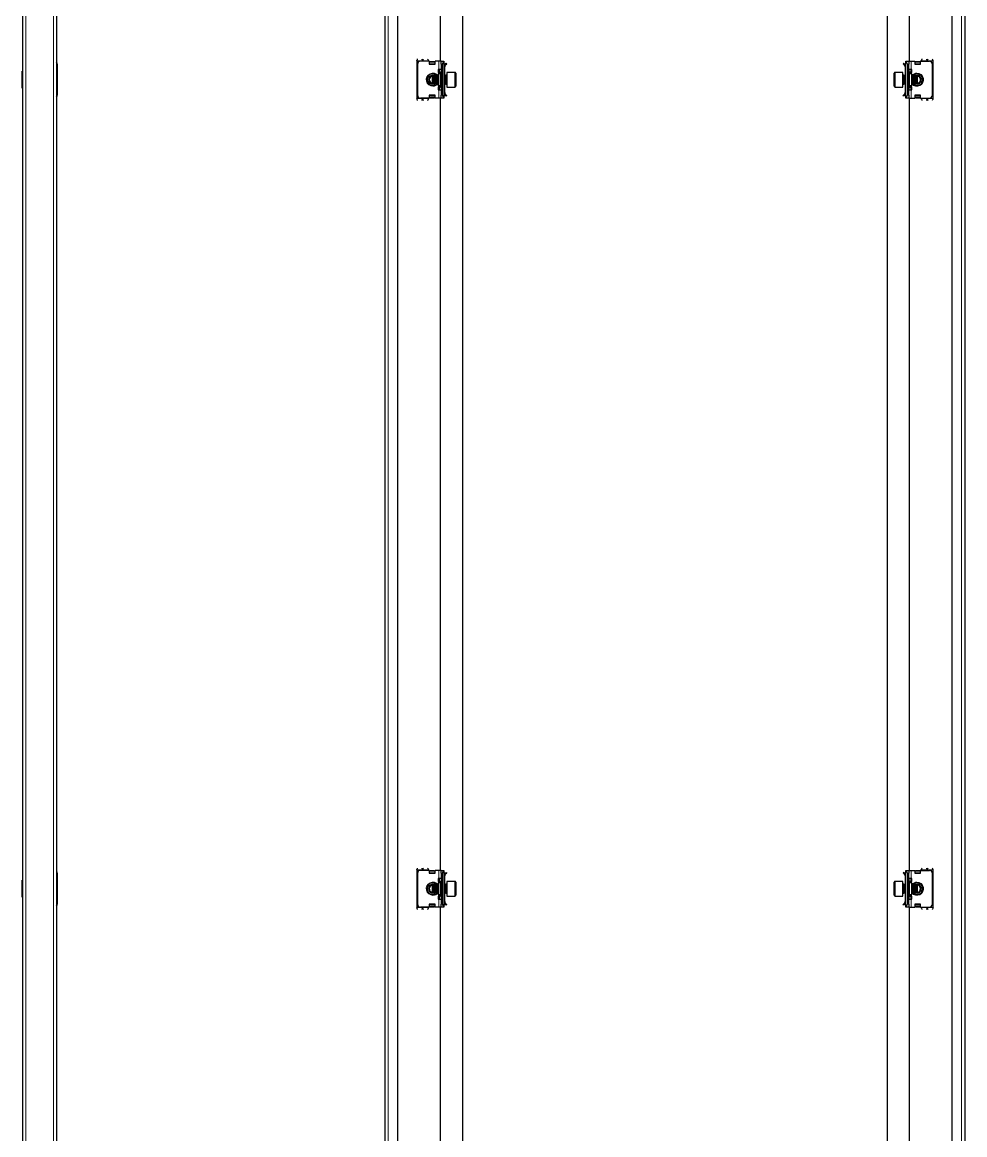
# Model space of a CAD drawing. Header units: millimetres. Extents: x -82 to 1509, y -1292 to 1206.
# Drawn here: x 868 to 1509, y -525 to 231 of the extents above; entities that cross this region are included whole.
import ezdxf

# ---------------------------------------------------------------- set-up
doc = ezdxf.new("R2010")
doc.units = ezdxf.units.MM

msp = doc.modelspace()

# ---------------------------------------------------------------- linework, layer by layer
at = {"color": 7, "linetype": 'Continuous', "lineweight": 25}
for p, q in [((868.5, -1158.31), (868.5, 992.49)), ((891.5, 994.59), (891.5, -1160.41)), ((1114.83, -1160.41), (1114.83, 994.59)), ((1123.33, 994.59), (1123.33, -1160.41)), ((1500.33, -1160.41), (1500.33, 994.59)), ((1508.83, 994.59), (1508.83, -1160.41)), ((1167.33, 961.59), (1167.33, -1127.41)), ((1456.33, -1127.41), (1456.33, 961.59)), ((1152.33, 854.59), (1152.33, 204.59)), ((1471.33, 204.59), (1471.33, 854.59)), ((1136.33, 204.84), (1136.33, 179.34)), ((1144.83, 204.59), (1138.83, 204.59)), ((1144.33, 204.84), (1144.33, 204.59)), ((1144.83, 204.59), (1144.83, 202.59)), ((1145.03, 204.47), (1144.83, 204.47)), ((1145.03, 202.59), (1145.03, 204.47)), ((1145.08, 204.21), (1145.58, 204.56)), ((1145.58, 204.21), (1145.08, 203.85)), ((1145.08, 203.85), (1145.08, 204.21)), ((1145.58, 204.56), (1145.58, 204.21)), ((1145.58, 204.56), (1148.08, 204.56)), ((1145.58, 204.21), (1148.08, 204.21)), ((1148.08, 204.21), (1148.08, 204.56)), ((1148.08, 204.56), (1148.58, 204.21)), ((1148.58, 203.85), (1148.08, 204.21)), ((1148.58, 204.21), (1148.58, 203.85)), ((1148.83, 202.59), (1148.83, 204.59)), ((1151.33, 204.59), (1148.83, 204.59)), ((1152.83, 204.59), (1151.33, 204.59)), ((1152.83, 204.59), (1154.83, 204.59)), ((1152.83, 202.59), (1152.83, 204.59)), ((1154.83, 204.59), (1154.83, 204.32)), ((1154.83, 204.32), (1154.83, 179.85)), ((1468.83, 204.59), (1470.83, 204.59)), ((1468.83, 204.32), (1468.83, 204.59)), ((1468.83, 179.85), (1468.83, 204.32)), ((1470.83, 204.59), (1470.83, 202.59)), ((1470.83, 204.59), (1472.33, 204.59)), ((1472.33, 204.59), (1474.83, 204.59)), ((1474.83, 204.59), (1474.83, 202.59)), ((1475.08, 204.21), (1475.58, 204.56)), ((1475.58, 204.21), (1475.08, 203.85)), ((1475.08, 203.85), (1475.08, 204.21)), ((1475.58, 204.56), (1475.58, 204.21)), ((1475.58, 204.56), (1478.08, 204.56)), ((1475.58, 204.21), (1478.08, 204.21)), ((1478.08, 204.21), (1478.08, 204.56)), ((1478.08, 204.56), (1478.58, 204.21)), ((1478.58, 203.85), (1478.08, 204.21)), ((1478.58, 204.21), (1478.58, 203.85)), ((1478.63, 204.47), (1478.63, 202.59)), ((1478.83, 204.47), (1478.63, 204.47)), ((1478.83, 204.59), (1484.83, 204.59)), ((1478.83, 202.59), (1478.83, 204.59)), ((1479.33, 204.59), (1479.33, 204.84)), ((1487.33, 179.34), (1487.33, 204.84)), ((868.5, 197.87), (868.2, 197.87)), ((868.2, 186.3), (868.2, 197.87)), ((892, 202.59), (892, 181.59)), ((1136.83, 202.59), (1136.83, 181.59)), ((1144.83, 202.59), (1148.83, 202.59)), ((1145.08, 202.94), (1145.08, 203.85)), ((1145.08, 202.59), (1145.08, 202.94)), ((1148.58, 203.85), (1148.58, 202.94)), ((1148.58, 202.94), (1148.58, 202.59)), ((1150.83, 199.09), (1150.83, 197.09)), ((1151.33, 199.09), (1150.83, 199.09)), ((1150.83, 197.34), (1151.83, 197.34)), ((1150.83, 197.09), (1152.51, 196.12)), ((1152.83, 199.09), (1151.33, 199.09)), ((1151.83, 197.34), (1152.33, 197.34)), ((1152.33, 197.34), (1152.33, 196.22)), ((1152.83, 202.59), (1152.83, 181.59)), ((1153.83, 181.59), (1153.83, 202.59)), ((1154.83, 203.5), (1155.04, 203.29)), ((1155.33, 200.84), (1154.83, 200.84)), ((1155.33, 197.34), (1154.83, 197.34)), ((1155.33, 202.59), (1155.33, 202.13)), ((1155.33, 197.34), (1155.33, 200.84)), ((1155.33, 195.09), (1155.33, 197.34)), ((1155.42, 202.25), (1156.39, 203.23)), ((1155.77, 201.9), (1155.42, 202.25)), ((1155.77, 201.9), (1156.75, 202.87)), ((1156.39, 203.23), (1156.75, 202.87)), ((1162.23, 197.09), (1156.83, 197.09)), ((1156.83, 197.09), (1156.83, 187.09)), ((1466.83, 197.09), (1461.43, 197.09)), ((1466.83, 196.71), (1466.83, 197.09)), ((1466.83, 187.09), (1466.83, 196.71)), ((1467.27, 203.23), (1466.92, 202.87)), ((1467.89, 201.9), (1466.92, 202.87)), ((1468.25, 202.25), (1467.27, 203.23)), ((1467.89, 201.9), (1468.25, 202.25)), ((1468.33, 202.59), (1468.33, 202.19)), ((1468.33, 200.84), (1468.83, 200.84)), ((1468.33, 200.84), (1468.33, 197.34)), ((1468.83, 197.34), (1468.33, 197.34)), ((1468.33, 197.34), (1468.33, 195.09)), ((1468.62, 203.29), (1468.83, 203.5)), ((1469.83, 202.59), (1469.83, 181.59)), ((1470.83, 181.59), (1470.83, 202.59)), ((1472.33, 199.09), (1470.83, 199.09)), ((1471.16, 196.12), (1472.83, 197.09)), ((1471.33, 196.22), (1471.33, 197.34)), ((1471.33, 197.34), (1471.83, 197.34)), ((1471.83, 197.34), (1472.83, 197.34)), ((1472.83, 199.09), (1472.33, 199.09)), ((1472.83, 197.09), (1472.83, 199.09)), ((1474.83, 202.59), (1478.83, 202.59)), ((1475.08, 202.94), (1475.08, 203.85)), ((1475.08, 202.59), (1475.08, 202.94)), ((1478.58, 203.85), (1478.58, 202.94)), ((1478.58, 202.94), (1478.58, 202.59)), ((1486.83, 181.59), (1486.83, 202.59)), ((1146.31, 189.52), (1147.14, 189.33)), ((1147.39, 195.09), (1146.83, 194.53)), ((1146.83, 194.53), (1146.83, 189.64)), ((1146.83, 189.64), (1147.39, 189.09)), ((1147.44, 195.09), (1147.39, 195.09)), ((1147.39, 195.09), (1147.39, 189.09)), ((1147.39, 189.09), (1147.44, 189.09)), ((1147.83, 194.53), (1147.44, 195.09)), ((1147.44, 195.09), (1147.44, 190.94)), ((1147.44, 190.94), (1147.44, 189.09)), ((1147.44, 189.09), (1147.83, 189.64)), ((1147.62, 189.34), (1147.99, 189.41)), ((1148.22, 195.09), (1147.83, 194.53)), ((1147.83, 194.53), (1147.83, 191.15)), ((1147.83, 191.15), (1147.83, 189.64)), ((1147.83, 189.64), (1148.22, 189.09)), ((1148.44, 195.09), (1148.22, 195.09)), ((1148.22, 195.09), (1148.22, 190.94)), ((1148.22, 190.94), (1148.22, 189.09)), ((1148.22, 189.09), (1148.44, 189.09)), ((1148.83, 194.53), (1148.44, 195.09)), ((1148.44, 195.09), (1148.44, 190.94)), ((1148.44, 190.94), (1148.44, 189.09)), ((1148.44, 189.09), (1148.83, 189.64)), ((1148.66, 194.78), (1148.91, 194.64)), ((1148.91, 189.53), (1148.66, 189.4)), ((1149.22, 195.09), (1148.83, 194.53)), ((1148.83, 194.53), (1148.83, 191.15)), ((1148.83, 191.15), (1148.83, 189.64)), ((1148.83, 189.64), (1149.22, 189.09)), ((1149.44, 195.09), (1149.22, 195.09)), ((1149.22, 195.09), (1149.22, 190.94)), ((1149.22, 190.94), (1149.22, 189.09)), ((1149.22, 189.09), (1149.44, 189.09)), ((1149.83, 194.53), (1149.44, 195.09)), ((1149.44, 195.09), (1149.44, 190.94)), ((1149.44, 190.94), (1149.44, 189.09)), ((1149.44, 189.09), (1149.83, 189.64)), ((1150.22, 195.09), (1149.83, 194.53)), ((1149.83, 194.53), (1149.83, 191.15)), ((1149.83, 191.15), (1149.83, 189.64)), ((1149.83, 189.64), (1150.22, 189.09)), ((1150.44, 195.09), (1150.22, 195.09)), ((1150.22, 195.09), (1150.22, 190.94)), ((1150.22, 190.94), (1150.22, 189.09)), ((1150.22, 189.09), (1150.44, 189.09)), ((1150.83, 194.53), (1150.44, 195.09)), ((1150.44, 195.09), (1150.44, 190.94)), ((1150.44, 190.94), (1150.44, 189.09)), ((1150.44, 189.09), (1150.83, 189.64)), ((1152.33, 196.09), (1150.83, 196.09)), ((1150.83, 196.09), (1150.83, 188.09)), ((1155.22, 195.09), (1154.83, 194.53)), ((1154.83, 189.64), (1155.22, 189.09)), ((1155.44, 195.09), (1155.22, 195.09)), ((1155.22, 195.09), (1155.22, 190.94)), ((1155.22, 190.94), (1155.22, 189.09)), ((1155.22, 189.09), (1155.44, 189.09)), ((1155.33, 186.84), (1155.33, 189.09)), ((1155.83, 194.53), (1155.44, 195.09)), ((1155.44, 195.09), (1155.44, 190.94)), ((1155.44, 190.94), (1155.44, 189.09)), ((1155.44, 189.09), (1155.83, 189.64)), ((1156.22, 195.09), (1155.83, 194.53)), ((1155.83, 194.53), (1155.83, 191.15)), ((1155.83, 191.15), (1155.83, 189.64)), ((1155.83, 189.64), (1156.22, 189.09)), ((1156.58, 195.09), (1156.22, 195.09)), ((1156.22, 195.09), (1156.22, 190.94)), ((1156.22, 190.94), (1156.22, 189.09)), ((1156.22, 189.09), (1156.58, 189.09)), ((1162.83, 196.49), (1162.83, 187.69)), ((1460.83, 196.15), (1460.83, 196.49)), ((1460.83, 187.69), (1460.83, 196.15)), ((1467.44, 195.09), (1467.08, 195.09)), ((1467.08, 189.09), (1467.44, 189.09)), ((1467.83, 194.53), (1467.44, 195.09)), ((1467.44, 190.94), (1467.44, 195.09)), ((1467.44, 189.09), (1467.44, 190.94)), ((1467.44, 189.09), (1467.83, 189.64)), ((1468.22, 195.09), (1467.83, 194.53)), ((1467.83, 191.15), (1467.83, 194.53)), ((1467.83, 189.64), (1467.83, 191.15)), ((1467.83, 189.64), (1468.22, 189.09)), ((1468.44, 195.09), (1468.22, 195.09)), ((1468.22, 190.94), (1468.22, 195.09)), ((1468.22, 189.09), (1468.22, 190.94)), ((1468.22, 189.09), (1468.44, 189.09)), ((1468.33, 189.09), (1468.33, 186.84)), ((1468.83, 194.53), (1468.44, 195.09)), ((1468.44, 190.94), (1468.44, 195.09)), ((1468.44, 189.09), (1468.44, 190.94)), ((1468.44, 189.09), (1468.83, 189.64)), ((1472.83, 196.09), (1471.33, 196.09)), ((1472.83, 188.09), (1472.83, 196.09)), ((1473.22, 195.09), (1472.83, 194.53)), ((1472.83, 189.64), (1473.22, 189.09)), ((1473.44, 195.09), (1473.22, 195.09)), ((1473.22, 190.94), (1473.22, 195.09)), ((1473.22, 189.09), (1473.22, 190.94)), ((1473.22, 189.09), (1473.44, 189.09)), ((1473.83, 194.53), (1473.44, 195.09)), ((1473.44, 190.94), (1473.44, 195.09)), ((1473.44, 189.09), (1473.44, 190.94)), ((1473.44, 189.09), (1473.83, 189.64)), ((1474.22, 195.09), (1473.83, 194.53)), ((1473.83, 191.15), (1473.83, 194.53)), ((1473.83, 189.64), (1473.83, 191.15)), ((1473.83, 189.64), (1474.22, 189.09)), ((1474.44, 195.09), (1474.22, 195.09)), ((1474.22, 190.94), (1474.22, 195.09)), ((1474.22, 189.09), (1474.22, 190.94)), ((1474.22, 189.09), (1474.44, 189.09)), ((1474.83, 194.53), (1474.44, 195.09)), ((1474.44, 190.94), (1474.44, 195.09)), ((1474.44, 189.09), (1474.44, 190.94)), ((1474.44, 189.09), (1474.83, 189.64)), ((1474.76, 194.64), (1475, 194.78)), ((1475, 189.4), (1474.76, 189.53)), ((1475.22, 195.09), (1474.83, 194.53)), ((1474.83, 191.15), (1474.83, 194.53)), ((1474.83, 189.64), (1474.83, 191.15)), ((1474.83, 189.64), (1475.22, 189.09)), ((1475.44, 195.09), (1475.22, 195.09)), ((1475.22, 190.94), (1475.22, 195.09)), ((1475.22, 189.09), (1475.22, 190.94)), ((1475.22, 189.09), (1475.44, 189.09)), ((1475.83, 194.53), (1475.44, 195.09)), ((1475.44, 190.94), (1475.44, 195.09)), ((1475.44, 189.09), (1475.44, 190.94)), ((1475.44, 189.09), (1475.83, 189.64)), ((1475.67, 189.41), (1476.04, 189.34)), ((1476.22, 195.09), (1475.83, 194.53)), ((1475.83, 191.15), (1475.83, 194.53)), ((1475.83, 189.64), (1475.83, 191.15)), ((1475.83, 189.64), (1476.22, 189.09)), ((1476.28, 195.09), (1476.22, 195.09)), ((1476.22, 190.94), (1476.22, 195.09)), ((1476.22, 189.09), (1476.22, 190.94)), ((1476.22, 189.09), (1476.28, 189.09)), ((1476.83, 194.53), (1476.28, 195.09)), ((1476.28, 194.86), (1476.28, 195.09)), ((1476.28, 189.09), (1476.28, 194.86)), ((1476.28, 189.09), (1476.83, 189.64)), ((1476.52, 189.33), (1477.35, 189.52)), ((1476.83, 194.35), (1476.83, 194.53)), ((1476.83, 189.64), (1476.83, 194.35)), ((868.2, 186.3), (868.5, 186.3)), ((1148.83, 181.59), (1144.83, 181.59)), ((1144.83, 181.59), (1144.83, 179.59)), ((1145.03, 179.7), (1145.03, 181.59)), ((1145.08, 181.23), (1145.08, 181.59)), ((1148.58, 181.59), (1148.58, 181.23)), ((1148.83, 179.59), (1148.83, 181.59)), ((1150.83, 188.09), (1152.33, 188.09)), ((1152.51, 188.05), (1150.83, 187.09)), ((1150.83, 187.09), (1150.83, 185.09)), ((1151.83, 186.84), (1150.83, 186.84)), ((1150.83, 185.09), (1151.33, 185.09)), ((1151.33, 185.09), (1152.83, 185.09)), ((1152.33, 186.84), (1151.83, 186.84)), ((1152.33, 187.95), (1152.33, 186.84)), ((1152.83, 179.59), (1152.83, 181.59)), ((1154.83, 186.84), (1155.33, 186.84)), ((1155.33, 183.34), (1154.83, 183.34)), ((1155.33, 183.34), (1155.33, 186.84)), ((1155.33, 181.59), (1155.33, 181.98)), ((1155.77, 182.28), (1155.42, 181.92)), ((1155.42, 181.92), (1156.39, 180.95)), ((1155.77, 182.28), (1156.75, 181.3)), ((1156.83, 187.09), (1162.23, 187.09)), ((1461.43, 187.09), (1466.83, 187.09)), ((1467.89, 182.28), (1466.92, 181.3)), ((1468.25, 181.92), (1467.27, 180.95)), ((1467.89, 182.28), (1468.25, 181.92)), ((1468.33, 186.84), (1468.33, 183.34)), ((1468.33, 186.84), (1468.83, 186.84)), ((1468.33, 183.34), (1468.83, 183.34)), ((1468.33, 181.59), (1468.33, 182.05)), ((1470.83, 185.09), (1472.33, 185.09)), ((1470.83, 181.59), (1470.83, 179.59)), ((1472.83, 187.09), (1471.16, 188.05)), ((1471.33, 188.09), (1472.83, 188.09)), ((1471.33, 186.84), (1471.33, 187.95)), ((1471.83, 186.84), (1471.33, 186.84)), ((1472.83, 186.84), (1471.83, 186.84)), ((1472.33, 185.09), (1472.83, 185.09)), ((1472.83, 185.09), (1472.83, 187.09)), ((1478.83, 181.59), (1474.83, 181.59)), ((1474.83, 181.59), (1474.83, 179.59)), ((1475.08, 181.23), (1475.08, 181.59)), ((1478.58, 181.59), (1478.58, 181.23)), ((1478.63, 181.59), (1478.63, 179.7)), ((1478.83, 179.59), (1478.83, 181.59)), ((1144.83, 179.59), (1138.83, 179.59)), ((1144.33, 179.59), (1144.33, 179.34)), ((1144.83, 179.7), (1145.03, 179.7)), ((1145.08, 180.32), (1145.08, 181.23)), ((1145.08, 180.32), (1145.58, 179.96)), ((1145.08, 179.96), (1145.08, 180.32)), ((1145.58, 179.61), (1145.08, 179.96)), ((1148.08, 179.96), (1145.58, 179.96)), ((1145.58, 179.96), (1145.58, 179.61)), ((1148.08, 179.61), (1145.58, 179.61)), ((1148.08, 179.96), (1148.58, 180.32)), ((1148.08, 179.61), (1148.08, 179.96)), ((1148.58, 179.96), (1148.08, 179.61)), ((1148.58, 181.23), (1148.58, 180.32)), ((1148.58, 180.32), (1148.58, 179.96)), ((1151.33, 179.59), (1148.83, 179.59)), ((1152.83, 179.59), (1151.33, 179.59)), ((1152.33, 179.59), (1152.33, -345.41)), ((1154.83, 179.59), (1152.83, 179.59)), ((1155.04, 180.88), (1154.83, 180.67)), ((1154.83, 179.85), (1154.83, 179.59)), ((1156.39, 180.95), (1156.75, 181.3)), ((1467.27, 180.95), (1466.92, 181.3)), ((1468.83, 180.67), (1468.62, 180.88)), ((1468.83, 179.59), (1468.83, 179.85)), ((1470.83, 179.59), (1468.83, 179.59)), ((1470.83, 179.59), (1472.33, 179.59)), ((1471.33, -345.41), (1471.33, 179.59)), ((1472.33, 179.59), (1474.83, 179.59)), ((1475.08, 180.32), (1475.08, 181.23)), ((1475.08, 180.32), (1475.58, 179.96)), ((1475.08, 179.96), (1475.08, 180.32)), ((1475.58, 179.61), (1475.08, 179.96)), ((1478.08, 179.96), (1475.58, 179.96)), ((1475.58, 179.96), (1475.58, 179.61)), ((1478.08, 179.61), (1475.58, 179.61)), ((1478.08, 179.96), (1478.58, 180.32)), ((1478.08, 179.61), (1478.08, 179.96)), ((1478.58, 179.96), (1478.08, 179.61)), ((1478.58, 181.23), (1478.58, 180.32)), ((1478.58, 180.32), (1478.58, 179.96)), ((1478.63, 179.7), (1478.83, 179.7)), ((1478.83, 179.59), (1484.83, 179.59)), ((1479.33, 179.34), (1479.33, 179.59)), ((892, -347.41), (892, -368.41)), ((1136.33, -345.16), (1136.33, -370.66)), ((1136.83, -347.41), (1136.83, -368.41)), ((1144.83, -345.41), (1138.83, -345.41)), ((1144.33, -345.16), (1144.33, -345.41)), ((1144.83, -345.41), (1144.83, -347.41)), ((1145.03, -345.53), (1144.83, -345.53)), ((1144.83, -347.41), (1148.83, -347.41)), ((1145.03, -347.41), (1145.03, -345.53)), ((1145.08, -345.79), (1145.58, -345.44)), ((1145.58, -345.79), (1145.08, -346.15)), ((1145.08, -346.15), (1145.08, -345.79)), ((1145.08, -347.06), (1145.08, -346.15)), ((1145.08, -347.41), (1145.08, -347.06)), ((1145.58, -345.44), (1145.58, -345.79)), ((1145.58, -345.44), (1148.08, -345.44)), ((1145.58, -345.79), (1148.08, -345.79)), ((1148.08, -345.79), (1148.08, -345.44)), ((1148.08, -345.44), (1148.58, -345.79)), ((1148.58, -346.15), (1148.08, -345.79)), ((1148.58, -345.79), (1148.58, -346.15)), ((1148.58, -346.15), (1148.58, -347.06)), ((1148.58, -347.06), (1148.58, -347.41)), ((1148.83, -347.41), (1148.83, -345.41)), ((1151.33, -345.41), (1148.83, -345.41)), ((1152.83, -345.41), (1151.33, -345.41)), ((1152.83, -347.41), (1152.83, -345.41)), ((1152.83, -345.41), (1154.83, -345.41)), ((1152.83, -347.41), (1152.83, -368.41)), ((1153.83, -368.41), (1153.83, -347.41)), ((1154.83, -345.41), (1154.83, -345.68)), ((1154.83, -345.68), (1154.83, -370.15)), ((1154.83, -346.5), (1155.04, -346.71)), ((1155.33, -347.41), (1155.33, -347.87)), ((1155.42, -347.75), (1156.39, -346.77)), ((1155.77, -348.1), (1155.42, -347.75)), ((1155.77, -348.1), (1156.75, -347.13)), ((1156.39, -346.77), (1156.75, -347.13)), ((1467.27, -346.77), (1466.92, -347.13)), ((1467.89, -348.1), (1466.92, -347.13)), ((1468.25, -347.75), (1467.27, -346.77)), ((1467.89, -348.1), (1468.25, -347.75)), ((1468.33, -347.41), (1468.33, -347.81)), ((1468.62, -346.71), (1468.83, -346.5)), ((1468.83, -345.41), (1470.83, -345.41)), ((1468.83, -345.68), (1468.83, -345.41)), ((1468.83, -370.15), (1468.83, -345.68)), ((1469.83, -347.41), (1469.83, -368.41)), ((1470.83, -345.41), (1470.83, -347.41)), ((1470.83, -345.41), (1472.33, -345.41)), ((1470.83, -368.41), (1470.83, -347.41)), ((1472.33, -345.41), (1474.83, -345.41)), ((1474.83, -345.41), (1474.83, -347.41)), ((1474.83, -347.41), (1478.83, -347.41)), ((1475.08, -345.79), (1475.58, -345.44)), ((1475.58, -345.79), (1475.08, -346.15)), ((1475.08, -346.15), (1475.08, -345.79)), ((1475.08, -347.06), (1475.08, -346.15)), ((1475.08, -347.41), (1475.08, -347.06)), ((1475.58, -345.44), (1475.58, -345.79)), ((1475.58, -345.44), (1478.08, -345.44)), ((1475.58, -345.79), (1478.08, -345.79)), ((1478.08, -345.79), (1478.08, -345.44)), ((1478.08, -345.44), (1478.58, -345.79)), ((1478.58, -346.15), (1478.08, -345.79)), ((1478.58, -345.79), (1478.58, -346.15)), ((1478.58, -346.15), (1478.58, -347.06)), ((1478.58, -347.06), (1478.58, -347.41)), ((1478.63, -345.53), (1478.63, -347.41)), ((1478.83, -345.53), (1478.63, -345.53)), ((1478.83, -345.41), (1484.83, -345.41)), ((1478.83, -347.41), (1478.83, -345.41)), ((1479.33, -345.41), (1479.33, -345.16)), ((1486.83, -368.41), (1486.83, -347.41)), ((1487.33, -370.66), (1487.33, -345.16)), ((868.5, -352.13), (868.2, -352.13)), ((868.2, -360.06), (868.2, -352.13)), ((1147.14, -355.16), (1146.31, -355.35)), ((1147.39, -354.91), (1146.83, -355.47)), ((1147.44, -354.91), (1147.39, -354.91)), ((1147.39, -354.91), (1147.39, -360.69)), ((1147.83, -355.47), (1147.44, -354.91)), ((1147.44, -354.91), (1147.44, -356.77)), ((1147.99, -355.24), (1147.62, -355.17)), ((1148.22, -354.91), (1147.83, -355.47)), ((1148.44, -354.91), (1148.22, -354.91)), ((1148.22, -354.91), (1148.22, -356.77)), ((1148.83, -355.47), (1148.44, -354.91)), ((1148.44, -354.91), (1148.44, -356.77)), ((1148.66, -355.22), (1148.91, -355.36)), ((1149.22, -354.91), (1148.83, -355.47)), ((1149.44, -354.91), (1149.22, -354.91)), ((1149.22, -354.91), (1149.22, -356.77)), ((1149.83, -355.47), (1149.44, -354.91)), ((1149.44, -354.91), (1149.44, -356.77)), ((1150.22, -354.91), (1149.83, -355.47)), ((1150.44, -354.91), (1150.22, -354.91)), ((1150.22, -354.91), (1150.22, -356.77)), ((1150.83, -355.47), (1150.44, -354.91)), ((1150.44, -354.91), (1150.44, -356.77)), ((1150.83, -350.91), (1150.83, -352.91)), ((1151.33, -350.91), (1150.83, -350.91)), ((1150.83, -352.66), (1151.83, -352.66)), ((1150.83, -352.91), (1152.51, -353.88)), ((1152.33, -353.91), (1150.83, -353.91)), ((1150.83, -353.91), (1150.83, -361.91)), ((1152.83, -350.91), (1151.33, -350.91)), ((1151.83, -352.66), (1152.33, -352.66)), ((1152.33, -352.66), (1152.33, -353.78)), ((1155.33, -349.16), (1154.83, -349.16)), ((1155.33, -352.66), (1154.83, -352.66)), ((1155.22, -354.91), (1154.83, -355.47)), ((1155.44, -354.91), (1155.22, -354.91)), ((1155.22, -354.91), (1155.22, -356.77)), ((1155.33, -352.66), (1155.33, -349.16)), ((1155.33, -354.91), (1155.33, -352.66)), ((1155.83, -355.47), (1155.44, -354.91)), ((1155.44, -354.91), (1155.44, -356.77)), ((1156.22, -354.91), (1155.83, -355.47)), ((1156.58, -354.91), (1156.22, -354.91)), ((1156.22, -354.91), (1156.22, -356.77)), ((1162.23, -352.91), (1156.83, -352.91)), ((1156.83, -352.91), (1156.83, -362.54)), ((1162.83, -353.51), (1162.83, -361.98)), ((1460.83, -362.31), (1460.83, -353.51)), ((1466.83, -352.91), (1461.43, -352.91)), ((1466.83, -362.91), (1466.83, -352.91)), ((1467.44, -354.91), (1467.08, -354.91)), ((1467.83, -355.47), (1467.44, -354.91)), ((1467.44, -356.77), (1467.44, -354.91)), ((1468.22, -354.91), (1467.83, -355.47)), ((1468.44, -354.91), (1468.22, -354.91)), ((1468.22, -356.77), (1468.22, -354.91)), ((1468.33, -349.16), (1468.83, -349.16)), ((1468.33, -349.16), (1468.33, -352.66)), ((1468.83, -352.66), (1468.33, -352.66)), ((1468.33, -352.66), (1468.33, -354.91)), ((1468.83, -355.47), (1468.44, -354.91)), ((1468.44, -356.77), (1468.44, -354.91)), ((1472.33, -350.91), (1470.83, -350.91)), ((1471.16, -353.88), (1472.83, -352.91)), ((1471.33, -353.78), (1471.33, -352.66)), ((1471.33, -352.66), (1471.83, -352.66)), ((1472.83, -353.91), (1471.33, -353.91)), ((1471.83, -352.66), (1472.83, -352.66)), ((1472.83, -350.91), (1472.33, -350.91)), ((1472.83, -352.91), (1472.83, -350.91)), ((1472.83, -361.91), (1472.83, -353.91)), ((1473.22, -354.91), (1472.83, -355.47)), ((1473.44, -354.91), (1473.22, -354.91)), ((1473.22, -356.77), (1473.22, -354.91)), ((1473.83, -355.47), (1473.44, -354.91)), ((1473.44, -356.77), (1473.44, -354.91)), ((1474.22, -354.91), (1473.83, -355.47)), ((1474.44, -354.91), (1474.22, -354.91)), ((1474.22, -356.77), (1474.22, -354.91)), ((1474.83, -355.47), (1474.44, -354.91)), ((1474.44, -356.77), (1474.44, -354.91)), ((1474.76, -355.36), (1475, -355.22)), ((1475.22, -354.91), (1474.83, -355.47)), ((1475.44, -354.91), (1475.22, -354.91)), ((1475.22, -356.77), (1475.22, -354.91)), ((1475.83, -355.47), (1475.44, -354.91)), ((1475.44, -356.77), (1475.44, -354.91)), ((1476.04, -355.17), (1475.67, -355.24)), ((1476.22, -354.91), (1475.83, -355.47)), ((1476.28, -354.91), (1476.22, -354.91)), ((1476.22, -356.77), (1476.22, -354.91)), ((1476.83, -355.47), (1476.28, -354.91)), ((1476.28, -360.91), (1476.28, -354.91)), ((1477.35, -355.35), (1476.52, -355.16)), ((868.2, -363.7), (868.2, -360.06)), ((1146.83, -355.47), (1146.83, -360.17)), ((1146.83, -360.17), (1146.83, -360.36)), ((1146.83, -360.36), (1147.39, -360.91)), ((1147.39, -360.69), (1147.39, -360.91)), ((1147.39, -360.91), (1147.44, -360.91)), ((1147.44, -356.77), (1147.44, -360.91)), ((1147.44, -360.91), (1147.83, -360.36)), ((1147.83, -355.47), (1147.83, -356.98)), ((1147.83, -356.98), (1147.83, -360.36)), ((1147.83, -360.36), (1148.22, -360.91)), ((1148.22, -356.77), (1148.22, -360.91)), ((1148.22, -360.91), (1148.44, -360.91)), ((1148.44, -356.77), (1148.44, -360.91)), ((1148.44, -360.91), (1148.83, -360.36)), ((1148.91, -360.47), (1148.66, -360.6)), ((1148.83, -355.47), (1148.83, -356.98)), ((1148.83, -356.98), (1148.83, -360.36)), ((1148.83, -360.36), (1149.22, -360.91)), ((1149.22, -356.77), (1149.22, -360.91)), ((1149.22, -360.91), (1149.44, -360.91)), ((1149.44, -356.77), (1149.44, -360.91)), ((1149.44, -360.91), (1149.83, -360.36)), ((1149.83, -355.47), (1149.83, -356.98)), ((1149.83, -356.98), (1149.83, -360.36)), ((1149.83, -360.36), (1150.22, -360.91)), ((1150.22, -356.77), (1150.22, -360.91)), ((1150.22, -360.91), (1150.44, -360.91)), ((1150.44, -356.77), (1150.44, -360.91)), ((1150.44, -360.91), (1150.83, -360.36)), ((1150.83, -361.91), (1152.33, -361.91)), ((1152.51, -361.95), (1150.83, -362.91)), ((1150.83, -362.91), (1150.83, -364.91)), ((1152.33, -362.05), (1152.33, -363.16)), ((1154.83, -360.36), (1155.22, -360.91)), ((1155.22, -356.77), (1155.22, -360.91)), ((1155.22, -360.91), (1155.44, -360.91)), ((1155.33, -363.16), (1155.33, -360.91)), ((1155.44, -356.77), (1155.44, -360.91)), ((1155.44, -360.91), (1155.83, -360.36)), ((1155.83, -355.47), (1155.83, -356.98)), ((1155.83, -356.98), (1155.83, -360.36)), ((1155.83, -360.36), (1156.22, -360.91)), ((1156.22, -356.77), (1156.22, -360.91)), ((1156.22, -360.91), (1156.58, -360.91)), ((1156.83, -362.54), (1156.83, -362.91)), ((1156.83, -362.91), (1162.23, -362.91)), ((1162.83, -361.98), (1162.83, -362.31)), ((1461.43, -362.91), (1466.83, -362.91)), ((1467.08, -360.91), (1467.44, -360.91)), ((1467.44, -360.91), (1467.44, -356.77)), ((1467.44, -360.91), (1467.83, -360.36)), ((1467.83, -356.98), (1467.83, -355.47)), ((1467.83, -360.36), (1467.83, -356.98)), ((1467.83, -360.36), (1468.22, -360.91)), ((1468.22, -360.91), (1468.22, -356.77)), ((1468.22, -360.91), (1468.44, -360.91)), ((1468.33, -360.91), (1468.33, -363.16)), ((1468.44, -360.91), (1468.44, -356.77)), ((1468.44, -360.91), (1468.83, -360.36)), ((1472.83, -362.91), (1471.16, -361.95)), ((1471.33, -361.91), (1472.83, -361.91)), ((1471.33, -363.16), (1471.33, -362.05)), ((1472.83, -360.36), (1473.22, -360.91)), ((1472.83, -364.91), (1472.83, -362.91)), ((1473.22, -360.91), (1473.22, -356.77)), ((1473.22, -360.91), (1473.44, -360.91)), ((1473.44, -360.91), (1473.44, -356.77)), ((1473.44, -360.91), (1473.83, -360.36)), ((1473.83, -356.98), (1473.83, -355.47)), ((1473.83, -360.36), (1473.83, -356.98)), ((1473.83, -360.36), (1474.22, -360.91)), ((1474.22, -360.91), (1474.22, -356.77)), ((1474.22, -360.91), (1474.44, -360.91)), ((1474.44, -360.91), (1474.44, -356.77)), ((1474.44, -360.91), (1474.83, -360.36)), ((1475, -360.6), (1474.76, -360.47)), ((1474.83, -356.98), (1474.83, -355.47)), ((1474.83, -360.36), (1474.83, -356.98)), ((1474.83, -360.36), (1475.22, -360.91)), ((1475.22, -360.91), (1475.22, -356.77)), ((1475.22, -360.91), (1475.44, -360.91)), ((1475.44, -360.91), (1475.44, -356.77)), ((1475.44, -360.91), (1475.83, -360.36)), ((1475.83, -356.98), (1475.83, -355.47)), ((1475.83, -360.36), (1475.83, -356.98)), ((1475.83, -360.36), (1476.22, -360.91)), ((1476.22, -360.91), (1476.22, -356.77)), ((1476.22, -360.91), (1476.28, -360.91)), ((1476.28, -360.91), (1476.83, -360.36)), ((1476.83, -360.36), (1476.83, -355.47)), ((868.2, -363.7), (868.5, -363.7)), ((1144.83, -370.41), (1138.83, -370.41)), ((1144.33, -370.41), (1144.33, -370.66)), ((1148.83, -368.41), (1144.83, -368.41)), ((1144.83, -368.41), (1144.83, -370.41)), ((1144.83, -370.3), (1145.03, -370.3)), ((1145.03, -370.3), (1145.03, -368.41)), ((1145.08, -368.77), (1145.08, -368.41)), ((1145.08, -369.68), (1145.08, -368.77)), ((1145.08, -369.68), (1145.58, -370.04)), ((1145.08, -370.04), (1145.08, -369.68)), ((1145.58, -370.39), (1145.08, -370.04)), ((1148.08, -370.04), (1145.58, -370.04)), ((1145.58, -370.04), (1145.58, -370.39)), ((1148.08, -370.39), (1145.58, -370.39)), ((1148.08, -370.04), (1148.58, -369.68)), ((1148.08, -370.39), (1148.08, -370.04)), ((1148.58, -370.04), (1148.08, -370.39)), ((1148.58, -368.41), (1148.58, -368.77)), ((1148.58, -368.77), (1148.58, -369.68)), ((1148.58, -369.68), (1148.58, -370.04)), ((1148.83, -370.41), (1148.83, -368.41)), ((1151.33, -370.41), (1148.83, -370.41)), ((1151.83, -363.16), (1150.83, -363.16)), ((1150.83, -364.91), (1151.33, -364.91)), ((1151.33, -364.91), (1152.83, -364.91)), ((1152.83, -370.41), (1151.33, -370.41)), ((1152.33, -363.16), (1151.83, -363.16)), ((1152.33, -370.41), (1152.33, -1020.41)), ((1152.83, -370.41), (1152.83, -368.41)), ((1154.83, -370.41), (1152.83, -370.41)), ((1154.83, -363.16), (1155.33, -363.16)), ((1155.33, -366.66), (1154.83, -366.66)), ((1155.04, -369.12), (1154.83, -369.33)), ((1154.83, -370.15), (1154.83, -370.41)), ((1155.33, -366.66), (1155.33, -363.16)), ((1155.33, -368.41), (1155.33, -368.02)), ((1155.77, -367.72), (1155.42, -368.08)), ((1155.42, -368.08), (1156.39, -369.05)), ((1155.77, -367.72), (1156.75, -368.7)), ((1156.39, -369.05), (1156.75, -368.7)), ((1467.89, -367.72), (1466.92, -368.7)), ((1467.27, -369.05), (1466.92, -368.7)), ((1468.25, -368.08), (1467.27, -369.05)), ((1467.89, -367.72), (1468.25, -368.08)), ((1468.33, -363.16), (1468.83, -363.16)), ((1468.33, -363.16), (1468.33, -366.66)), ((1468.33, -366.66), (1468.83, -366.66)), ((1468.33, -368.41), (1468.33, -367.95)), ((1468.83, -369.33), (1468.62, -369.12)), ((1468.83, -370.41), (1468.83, -370.15)), ((1470.83, -370.41), (1468.83, -370.41)), ((1470.83, -364.91), (1472.33, -364.91)), ((1470.83, -368.41), (1470.83, -370.41)), ((1470.83, -370.41), (1472.33, -370.41)), ((1471.83, -363.16), (1471.33, -363.16)), ((1471.33, -1020.41), (1471.33, -370.41)), ((1472.83, -363.16), (1471.83, -363.16)), ((1472.33, -364.91), (1472.83, -364.91)), ((1472.33, -370.41), (1474.83, -370.41)), ((1474.83, -368.41), (1474.83, -370.41)), ((1478.83, -368.41), (1474.83, -368.41)), ((1475.08, -368.77), (1475.08, -368.41)), ((1475.08, -369.68), (1475.08, -368.77)), ((1475.08, -369.68), (1475.58, -370.04)), ((1475.08, -370.04), (1475.08, -369.68)), ((1475.58, -370.39), (1475.08, -370.04)), ((1478.08, -370.04), (1475.58, -370.04)), ((1475.58, -370.04), (1475.58, -370.39)), ((1478.08, -370.39), (1475.58, -370.39)), ((1478.08, -370.04), (1478.58, -369.68)), ((1478.08, -370.39), (1478.08, -370.04)), ((1478.58, -370.04), (1478.08, -370.39)), ((1478.58, -368.41), (1478.58, -368.77)), ((1478.58, -368.77), (1478.58, -369.68)), ((1478.58, -369.68), (1478.58, -370.04)), ((1478.63, -368.41), (1478.63, -370.3)), ((1478.63, -370.3), (1478.83, -370.3)), ((1478.83, -370.41), (1478.83, -368.41)), ((1478.83, -370.41), (1484.83, -370.41)), ((1479.33, -370.66), (1479.33, -370.41))]:
    msp.add_line(p, q, dxfattribs=at)
at = {"color": 8, "linetype": 'Continuous', "lineweight": 18}
for p, q in [((870.6, -1160.41), (870.6, 994.59)), ((889.4, -1160.41), (889.4, 994.59)), ((1116.93, 994.59), (1116.93, -1160.41)), ((1506.73, 994.59), (1506.73, -1160.41)), ((1136.33, 204.84), (1140.33, 204.84)), ((1140.33, 204.84), (1144.33, 204.84)), ((1151.33, 204.59), (1151.33, 199.09)), ((1472.33, 199.09), (1472.33, 204.59)), ((1479.33, 204.84), (1483.33, 204.84)), ((1487.33, 204.84), (1483.33, 204.84)), ((1148.58, 202.94), (1145.08, 202.94)), ((1151.83, 199.09), (1151.83, 197.34)), ((1153.83, 202.59), (1152.83, 202.59)), ((1154.83, 203.09), (1155.04, 203.29)), ((1154.83, 202.59), (1155.33, 202.59)), ((1162.23, 187.09), (1162.23, 197.09)), ((1461.43, 197.09), (1461.43, 196.71)), ((1461.43, 196.71), (1461.43, 187.09)), ((1468.83, 202.59), (1468.33, 202.59)), ((1468.83, 203.09), (1468.62, 203.29)), ((1470.83, 202.59), (1469.83, 202.59)), ((1471.83, 197.34), (1471.83, 199.09)), ((1478.58, 202.94), (1475.08, 202.94)), ((1152.33, 188.09), (1152.33, 196.09)), ((1156.58, 194.86), (1156.58, 195.09)), ((1156.58, 189.09), (1156.58, 194.86)), ((1467.08, 195.09), (1467.08, 189.09)), ((1471.33, 196.09), (1471.33, 188.09)), ((1151.33, 185.09), (1151.33, 179.59)), ((1151.83, 186.84), (1151.83, 185.09)), ((1152.83, 181.59), (1153.83, 181.59)), ((1154.83, 181.59), (1155.33, 181.59)), ((1468.83, 181.59), (1468.33, 181.59)), ((1469.83, 181.59), (1470.83, 181.59)), ((1471.83, 185.09), (1471.83, 186.84)), ((1472.33, 179.59), (1472.33, 185.09)), ((1136.33, 179.34), (1140.33, 179.34)), ((1144.33, 179.34), (1140.33, 179.34)), ((1145.08, 181.23), (1148.58, 181.23)), ((1154.83, 181.09), (1155.04, 180.88)), ((1468.83, 181.09), (1468.62, 180.88)), ((1475.08, 181.23), (1478.58, 181.23)), ((1483.33, 179.34), (1479.33, 179.34)), ((1487.33, 179.34), (1483.33, 179.34)), ((1136.33, -345.16), (1140.33, -345.16)), ((1140.33, -345.16), (1144.33, -345.16)), ((1148.58, -347.06), (1145.08, -347.06)), ((1151.33, -345.41), (1151.33, -350.91)), ((1153.83, -347.41), (1152.83, -347.41)), ((1154.83, -346.91), (1155.04, -346.71)), ((1154.83, -347.41), (1155.33, -347.41)), ((1468.83, -347.41), (1468.33, -347.41)), ((1468.83, -346.91), (1468.62, -346.71)), ((1470.83, -347.41), (1469.83, -347.41)), ((1472.33, -350.91), (1472.33, -345.41)), ((1478.58, -347.06), (1475.08, -347.06)), ((1479.33, -345.16), (1483.33, -345.16)), ((1487.33, -345.16), (1483.33, -345.16)), ((1151.83, -350.91), (1151.83, -352.66)), ((1152.33, -361.91), (1152.33, -353.91)), ((1156.58, -360.91), (1156.58, -354.91)), ((1162.23, -362.54), (1162.23, -352.91)), ((1461.43, -352.91), (1461.43, -362.91)), ((1467.08, -354.91), (1467.08, -360.69)), ((1471.33, -353.91), (1471.33, -361.91)), ((1471.83, -352.66), (1471.83, -350.91)), ((1162.23, -362.91), (1162.23, -362.54)), ((1467.08, -360.69), (1467.08, -360.91)), ((1145.08, -368.77), (1148.58, -368.77)), ((1151.33, -364.91), (1151.33, -370.41)), ((1151.83, -363.16), (1151.83, -364.91)), ((1152.83, -368.41), (1153.83, -368.41)), ((1154.83, -368.41), (1155.33, -368.41)), ((1154.83, -368.91), (1155.04, -369.12)), ((1468.83, -368.41), (1468.33, -368.41)), ((1468.83, -368.91), (1468.62, -369.12)), ((1469.83, -368.41), (1470.83, -368.41)), ((1471.83, -364.91), (1471.83, -363.16)), ((1472.33, -370.41), (1472.33, -364.91)), ((1475.08, -368.77), (1478.58, -368.77)), ((1136.33, -370.66), (1140.33, -370.66)), ((1144.33, -370.66), (1140.33, -370.66)), ((1483.33, -370.66), (1479.33, -370.66)), ((1487.33, -370.66), (1483.33, -370.66))]:
    msp.add_line(p, q, dxfattribs=at)
at = {"color": 7, "linetype": 'Continuous', "lineweight": 25, "flags": 128}
for points in [[(1147.99, 194.76), (1147.87, 194.79), (1147.62, 194.83)], [(1476.04, 194.83), (1475.8, 194.79), (1475.67, 194.76)], [(1147.62, -360.66), (1147.87, -360.62), (1147.99, -360.59)], [(1475.67, -360.59), (1475.8, -360.62), (1476.04, -360.66)]]:
    msp.add_lwpolyline(points, dxfattribs=at)
at = {"color": 7, "linetype": 'Continuous', "lineweight": 25}
for centre, radius, start, end in [((1138.83, 202.59), 2, 90, 180), ((1155.83, 202.59), 2, 120, 180), ((1467.83, 202.59), 2, 0, 60), ((1484.83, 202.59), 2, 0, 90), ((890, 202.59), 2, 0, 41.40962), ((1154.33, 202.59), 1, 0, 45), ((1162.23, 196.49), 0.6, 0, 90), ((1461.43, 196.49), 0.6, 90, 180), ((1469.33, 202.59), 1, 135, 180), ((1147.33, 192.09), 4, 45.71765, 270), ((1147.33, 192.09), 3, 74.33161, 285.66839), ((1147.33, 192.09), 2.76, 94.01261, 248.2426), ((1147.33, 192.09), 2.45, 101.79772, 258.20228), ((1147.33, 192.09), 4, 270, 314.28235), ((1152.33, 196.59), 0.5, 270, 360), ((1156.58, 195.34), 0.25, 270, 0), ((1156.58, 188.84), 0.25, 360, 90), ((1467.08, 195.34), 0.25, 180, 270), ((1467.08, 188.84), 0.25, 90, 180), ((1471.33, 196.59), 0.5, 180, 270), ((1476.33, 192.09), 4, 90, 134.28235), ((1476.33, 192.09), 4, 225.71765, 90), ((1476.33, 192.09), 3, 254.33161, 105.66839), ((1476.33, 192.09), 2.76, 291.7574, 85.98739), ((1476.33, 192.09), 2.45, 21.7574, 78.20228), ((1476.33, 192.09), 2.45, 281.79772, 21.7574), ((890, 181.59), 2, 318.59038, 0), ((1138.83, 181.59), 2, 180, 270), ((1152.33, 187.59), 0.5, 0, 90), ((1155.83, 181.59), 2, 180, 240), ((1154.33, 181.59), 1, 315, 0), ((1162.23, 187.69), 0.6, 270, 360), ((1461.43, 187.69), 0.6, 180, 270), ((1469.33, 181.59), 1, 180, 225), ((1467.83, 181.59), 2, 300, 0), ((1471.33, 187.59), 0.5, 90, 180), ((1484.83, 181.59), 2, 270, 0), ((890, -347.41), 2, 0, 41.40962), ((1138.83, -347.41), 2, 90, 180), ((1155.83, -347.41), 2, 120, 180), ((1154.33, -347.41), 1, 0, 45), ((1469.33, -347.41), 1, 135, 180), ((1467.83, -347.41), 2, 0, 60), ((1484.83, -347.41), 2, 0, 90), ((1147.33, -357.91), 4, 45.71765, 270), ((1147.33, -357.91), 3, 74.33161, 285.66839), ((1147.33, -357.91), 2.76, 111.7574, 265.98739), ((1152.33, -353.41), 0.5, 270, 360), ((1156.58, -354.66), 0.25, 270, 0), ((1162.23, -353.51), 0.6, 0, 90), ((1461.43, -353.51), 0.6, 90, 180), ((1467.08, -354.66), 0.25, 180, 270), ((1471.33, -353.41), 0.5, 180, 270), ((1476.33, -357.91), 4, 90, 134.28235), ((1476.33, -357.91), 4, 225.71765, 90), ((1476.33, -357.91), 3, 254.33161, 105.66839), ((1476.33, -357.91), 2.76, 274.01261, 68.2426), ((1147.33, -357.91), 2.45, 101.79772, 201.7574), ((1147.33, -357.91), 2.45, 201.7574, 258.20228), ((1147.33, -357.91), 4, 270, 314.28235), ((1152.33, -362.41), 0.5, 0, 90), ((1156.58, -361.16), 0.25, 360, 90), ((1162.23, -362.31), 0.6, 270, 360), ((1461.43, -362.31), 0.6, 180, 270), ((1467.08, -361.16), 0.25, 90, 180), ((1471.33, -362.41), 0.5, 90, 180), ((1476.33, -357.91), 2.45, 281.79772, 78.20228), ((890, -368.41), 2, 318.59038, 0), ((1138.83, -368.41), 2, 180, 270), ((1155.83, -368.41), 2, 180, 240), ((1154.33, -368.41), 1, 315, 0), ((1469.33, -368.41), 1, 180, 225), ((1467.83, -368.41), 2, 300, 0), ((1484.83, -368.41), 2, 270, 0)]:
    msp.add_arc(centre, radius, start, end, dxfattribs=at)
at = {"color": 8, "linetype": 'Continuous', "lineweight": 18}
for centre, start, end in [((1147.33, 192.09), 38.94244, 270), ((1147.33, 192.09), 270, 321.05756), ((1476.33, 192.09), 218.94244, 90), ((1476.33, 192.09), 90, 141.05756), ((1147.33, -357.91), 38.94244, 270), ((1476.33, -357.91), 218.94244, 90), ((1476.33, -357.91), 90, 141.05756), ((1147.33, -357.91), 270, 321.05756)]:
    msp.add_arc(centre, 4.5, start, end, dxfattribs=at)
at = {"color": 7, "linetype": 'Continuous', "lineweight": 25}
for points, knots in [([(1136.33, 204.84), (1136.43, 205.08), (1136.62, 205.57), (1136.81, 205.96), (1136.9, 206.16)], [0, 0, 0, 0, 0.502065, 1, 1, 1, 1]), ([(1139.76, 206.15), (1139.84, 205.99), (1140.01, 205.64), (1140.21, 205.16), (1140.32, 204.88), (1140.33, 204.84)], [0, 0, 0, 0, 0.4154826, 0.9171518, 1, 1, 1, 1]), ([(1140.33, 204.84), (1140.43, 205.08), (1140.62, 205.57), (1140.81, 205.96), (1140.9, 206.16)], [0, 0, 0, 0, 0.5020654, 1, 1, 1, 1]), ([(1143.76, 206.15), (1143.84, 205.99), (1144.01, 205.64), (1144.21, 205.16), (1144.32, 204.88), (1144.33, 204.84)], [0, 0, 0, 0, 0.415483, 0.917152, 1, 1, 1, 1]), ([(1479.33, 204.84), (1479.38, 204.96), (1479.47, 205.2), (1479.62, 205.55), (1479.76, 205.88), (1479.86, 206.06), (1479.9, 206.16)], [0, 0, 0, 0, 0.247454, 0.50208, 0.749534, 1, 1, 1, 1]), ([(1482.76, 206.15), (1482.84, 205.99), (1483.01, 205.64), (1483.21, 205.16), (1483.32, 204.88), (1483.33, 204.84)], [0, 0, 0, 0, 0.415483, 0.917152, 1, 1, 1, 1]), ([(1483.33, 204.84), (1483.43, 205.08), (1483.62, 205.57), (1483.81, 205.96), (1483.9, 206.16)], [0, 0, 0, 0, 0.502065, 1, 1, 1, 1]), ([(1486.76, 206.15), (1486.84, 205.99), (1487.01, 205.64), (1487.21, 205.16), (1487.32, 204.88), (1487.33, 204.84)], [0, 0, 0, 0, 0.415483, 0.917152, 1, 1, 1, 1]), ([(1155.42, 202.25), (1155.26, 202.06), (1154.96, 201.68), (1154.84, 201.16), (1154.83, 200.88), (1154.83, 200.84)], [0, 0, 0, 0, 0.461863, 0.923726, 1, 1, 1, 1]), ([(1155.77, 201.9), (1155.65, 201.75), (1155.47, 201.52), (1155.35, 201.14), (1155.34, 200.94), (1155.33, 200.84)], [0, 0, 0, 0, 0.485042, 0.738404, 1, 1, 1, 1]), ([(1468.33, 200.84), (1468.31, 201.03), (1468.28, 201.32), (1468.09, 201.67), (1467.96, 201.82), (1467.89, 201.9)], [0, 0, 0, 0, 0.485042, 0.738404, 1, 1, 1, 1]), ([(1468.83, 200.84), (1468.81, 201.08), (1468.76, 201.56), (1468.47, 202.02), (1468.27, 202.22), (1468.25, 202.25)], [0, 0, 0, 0, 0.461863, 0.923726, 1, 1, 1, 1]), ([(1154.83, 183.34), (1154.86, 183.09), (1154.91, 182.61), (1155.2, 182.15), (1155.39, 181.95), (1155.42, 181.92)], [0, 0, 0, 0, 0.461863, 0.923726, 1, 1, 1, 1]), ([(1155.33, 183.34), (1155.35, 183.15), (1155.38, 182.86), (1155.57, 182.5), (1155.7, 182.35), (1155.77, 182.28)], [0, 0, 0, 0, 0.485042, 0.738404, 1, 1, 1, 1]), ([(1467.89, 182.28), (1468.01, 182.42), (1468.2, 182.65), (1468.31, 183.03), (1468.33, 183.23), (1468.33, 183.34)], [0, 0, 0, 0, 0.4850424, 0.7384039, 1, 1, 1, 1]), ([(1468.25, 181.92), (1468.4, 182.11), (1468.7, 182.49), (1468.83, 183.02), (1468.83, 183.3), (1468.83, 183.34)], [0, 0, 0, 0, 0.4618628, 0.9237257, 1, 1, 1, 1]), ([(1136.9, 178.02), (1136.82, 178.18), (1136.65, 178.53), (1136.46, 179.02), (1136.35, 179.3), (1136.33, 179.34)], [0, 0, 0, 0, 0.415483, 0.917152, 1, 1, 1, 1]), ([(1140.33, 179.34), (1140.24, 179.09), (1140.05, 178.6), (1139.85, 178.21), (1139.76, 178.01)], [0, 0, 0, 0, 0.502065, 1, 1, 1, 1]), ([(1140.9, 178.02), (1140.82, 178.18), (1140.65, 178.53), (1140.46, 179.02), (1140.35, 179.3), (1140.33, 179.34)], [0, 0, 0, 0, 0.415483, 0.917152, 1, 1, 1, 1]), ([(1144.33, 179.34), (1144.28, 179.22), (1144.19, 178.97), (1144.05, 178.63), (1143.9, 178.3), (1143.81, 178.11), (1143.76, 178.01)], [0, 0, 0, 0, 0.247454, 0.50208, 0.749534, 1, 1, 1, 1]), ([(1479.9, 178.02), (1479.82, 178.18), (1479.65, 178.53), (1479.46, 179.02), (1479.35, 179.3), (1479.33, 179.34)], [0, 0, 0, 0, 0.415483, 0.917152, 1, 1, 1, 1]), ([(1483.33, 179.34), (1483.24, 179.09), (1483.05, 178.6), (1482.85, 178.21), (1482.76, 178.01)], [0, 0, 0, 0, 0.502065, 1, 1, 1, 1]), ([(1483.9, 178.02), (1483.82, 178.18), (1483.65, 178.53), (1483.46, 179.02), (1483.35, 179.3), (1483.33, 179.34)], [0, 0, 0, 0, 0.4154826, 0.9171518, 1, 1, 1, 1]), ([(1487.33, 179.34), (1487.24, 179.09), (1487.05, 178.6), (1486.85, 178.21), (1486.76, 178.01)], [0, 0, 0, 0, 0.502065, 1, 1, 1, 1]), ([(1136.33, -345.16), (1136.43, -344.92), (1136.62, -344.43), (1136.81, -344.04), (1136.9, -343.84)], [0, 0, 0, 0, 0.502065, 1, 1, 1, 1]), ([(1139.76, -343.85), (1139.84, -344.01), (1140.01, -344.36), (1140.21, -344.84), (1140.32, -345.12), (1140.33, -345.16)], [0, 0, 0, 0, 0.4154826, 0.9171518, 1, 1, 1, 1]), ([(1140.33, -345.16), (1140.43, -344.92), (1140.62, -344.43), (1140.81, -344.04), (1140.9, -343.84)], [0, 0, 0, 0, 0.502065, 1, 1, 1, 1]), ([(1143.76, -343.85), (1143.84, -344.01), (1144.01, -344.36), (1144.21, -344.84), (1144.32, -345.12), (1144.33, -345.16)], [0, 0, 0, 0, 0.415483, 0.917152, 1, 1, 1, 1]), ([(1155.42, -347.75), (1155.26, -347.94), (1154.96, -348.32), (1154.84, -348.84), (1154.83, -349.12), (1154.83, -349.16)], [0, 0, 0, 0, 0.4618628, 0.9237257, 1, 1, 1, 1]), ([(1468.83, -349.16), (1468.81, -348.92), (1468.76, -348.44), (1468.47, -347.98), (1468.27, -347.78), (1468.25, -347.75)], [0, 0, 0, 0, 0.461863, 0.923726, 1, 1, 1, 1]), ([(1479.33, -345.16), (1479.38, -345.04), (1479.47, -344.8), (1479.62, -344.45), (1479.76, -344.12), (1479.86, -343.94), (1479.9, -343.84)], [0, 0, 0, 0, 0.247454, 0.50208, 0.749534, 1, 1, 1, 1]), ([(1482.76, -343.85), (1482.84, -344.01), (1483.01, -344.36), (1483.21, -344.84), (1483.32, -345.12), (1483.33, -345.16)], [0, 0, 0, 0, 0.415483, 0.917152, 1, 1, 1, 1]), ([(1483.33, -345.16), (1483.43, -344.92), (1483.62, -344.43), (1483.81, -344.04), (1483.9, -343.84)], [0, 0, 0, 0, 0.5020654, 1, 1, 1, 1]), ([(1486.76, -343.85), (1486.84, -344.01), (1487.01, -344.36), (1487.21, -344.84), (1487.32, -345.12), (1487.33, -345.16)], [0, 0, 0, 0, 0.415483, 0.917152, 1, 1, 1, 1]), ([(1155.77, -348.1), (1155.65, -348.25), (1155.47, -348.48), (1155.35, -348.86), (1155.34, -349.06), (1155.33, -349.16)], [0, 0, 0, 0, 0.4850424, 0.7384039, 1, 1, 1, 1]), ([(1468.33, -349.16), (1468.31, -348.97), (1468.28, -348.68), (1468.09, -348.33), (1467.96, -348.18), (1467.89, -348.1)], [0, 0, 0, 0, 0.4850424, 0.7384039, 1, 1, 1, 1]), ([(1154.83, -366.66), (1154.86, -366.91), (1154.91, -367.39), (1155.2, -367.85), (1155.39, -368.05), (1155.42, -368.08)], [0, 0, 0, 0, 0.461863, 0.923726, 1, 1, 1, 1]), ([(1155.33, -366.66), (1155.35, -366.85), (1155.38, -367.14), (1155.57, -367.5), (1155.7, -367.65), (1155.77, -367.72)], [0, 0, 0, 0, 0.485042, 0.738404, 1, 1, 1, 1]), ([(1467.89, -367.72), (1468.01, -367.58), (1468.2, -367.35), (1468.31, -366.97), (1468.33, -366.77), (1468.33, -366.66)], [0, 0, 0, 0, 0.4850424, 0.7384039, 1, 1, 1, 1]), ([(1468.25, -368.08), (1468.4, -367.89), (1468.7, -367.51), (1468.83, -366.98), (1468.83, -366.7), (1468.83, -366.66)], [0, 0, 0, 0, 0.4618628, 0.9237257, 1, 1, 1, 1]), ([(1136.9, -371.98), (1136.82, -371.82), (1136.65, -371.47), (1136.46, -370.98), (1136.35, -370.7), (1136.33, -370.66)], [0, 0, 0, 0, 0.415483, 0.917152, 1, 1, 1, 1]), ([(1140.33, -370.66), (1140.24, -370.91), (1140.05, -371.4), (1139.85, -371.79), (1139.76, -371.99)], [0, 0, 0, 0, 0.502065, 1, 1, 1, 1]), ([(1140.9, -371.98), (1140.82, -371.82), (1140.65, -371.47), (1140.46, -370.98), (1140.35, -370.7), (1140.33, -370.66)], [0, 0, 0, 0, 0.415483, 0.917152, 1, 1, 1, 1]), ([(1144.33, -370.66), (1144.28, -370.78), (1144.19, -371.03), (1144.05, -371.37), (1143.9, -371.7), (1143.81, -371.89), (1143.76, -371.99)], [0, 0, 0, 0, 0.247454, 0.50208, 0.749534, 1, 1, 1, 1]), ([(1479.9, -371.98), (1479.82, -371.82), (1479.65, -371.47), (1479.46, -370.98), (1479.35, -370.7), (1479.33, -370.66)], [0, 0, 0, 0, 0.415483, 0.917152, 1, 1, 1, 1]), ([(1483.33, -370.66), (1483.24, -370.91), (1483.05, -371.4), (1482.85, -371.79), (1482.76, -371.99)], [0, 0, 0, 0, 0.502065, 1, 1, 1, 1]), ([(1483.9, -371.98), (1483.82, -371.82), (1483.65, -371.47), (1483.46, -370.98), (1483.35, -370.7), (1483.33, -370.66)], [0, 0, 0, 0, 0.415483, 0.917152, 1, 1, 1, 1]), ([(1487.33, -370.66), (1487.24, -370.91), (1487.05, -371.4), (1486.85, -371.79), (1486.76, -371.99)], [0, 0, 0, 0, 0.502065, 1, 1, 1, 1])]:
    msp.add_open_spline(points, degree=3, knots=knots, dxfattribs=at)

doc.saveas('drawing.dxf')
